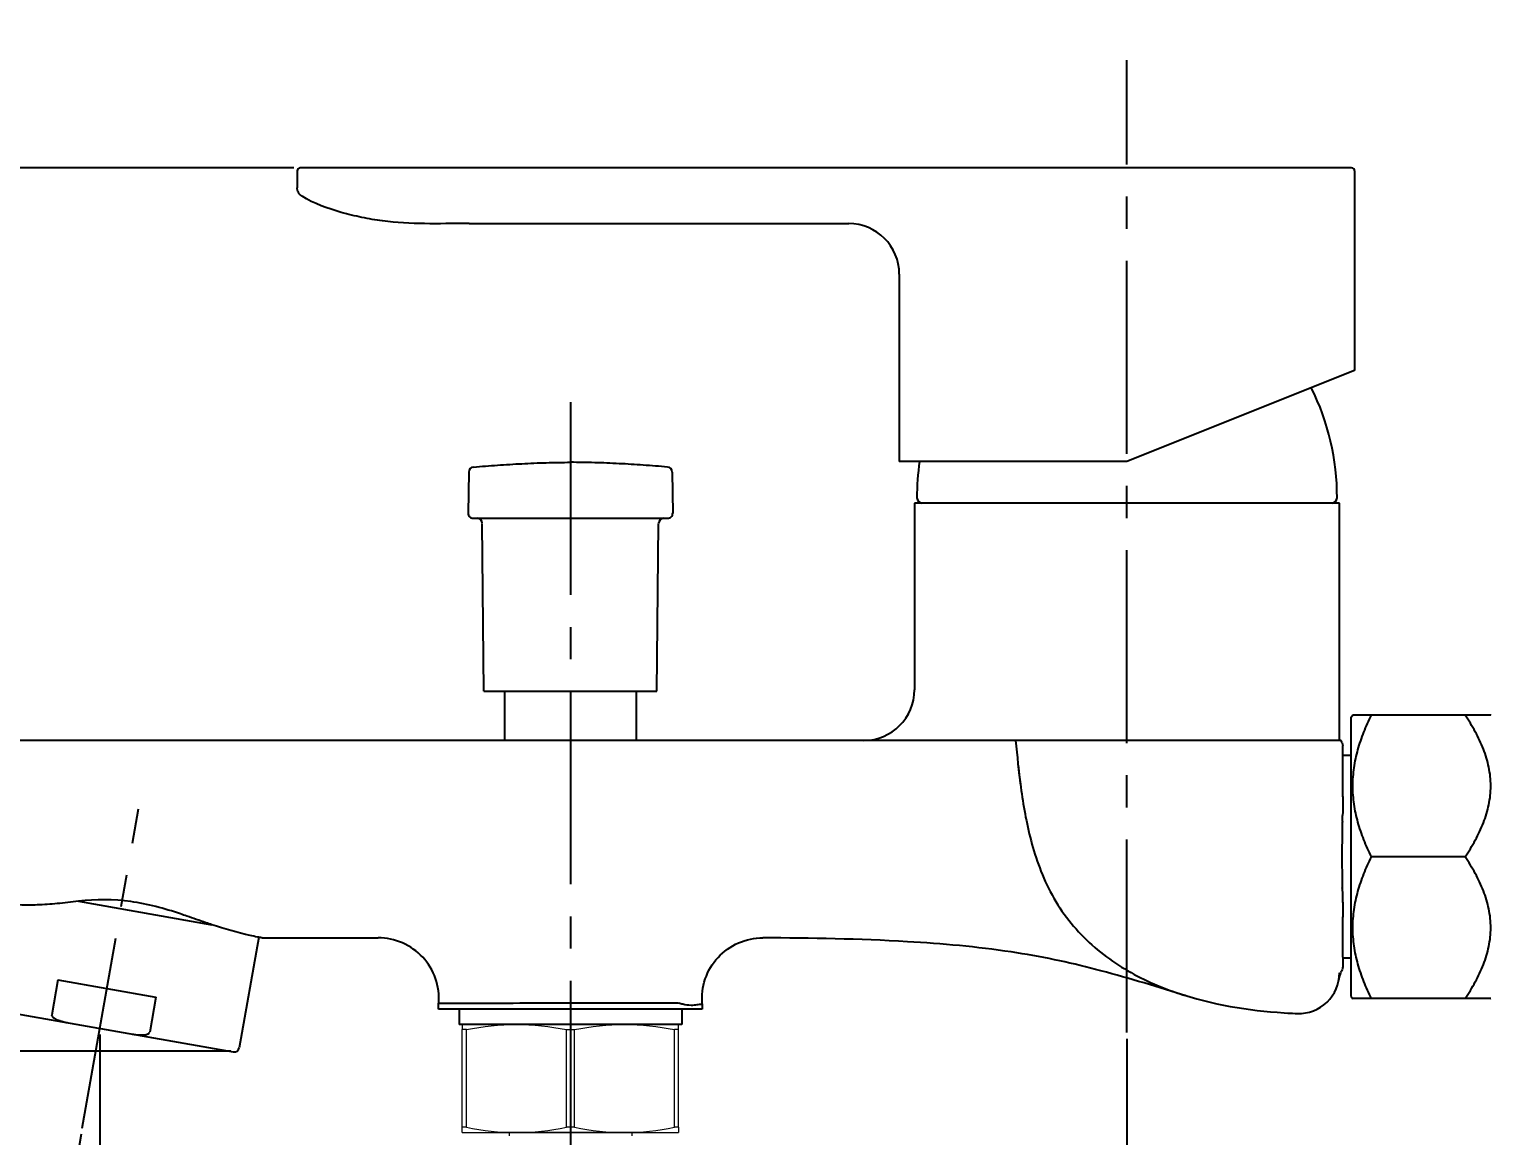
# Model space of a CAD drawing. Header units: millimetres. Extents: x 2881 to 3722, y -1342 to -748.
# Drawn here: x 3417.3 to 3561.8, y -1125.7 to -1016.4 of the extents above; entities that cross this region are included whole.
import ezdxf

# ---------------------------------------------------------------- set-up
doc = ezdxf.new("R2010")
doc.units = ezdxf.units.MM
doc.linetypes.add('CENTER2', pattern=[28.575, 19.05, -3.175, 3.175, -3.175])
for name, color, linetype in [('02___PRT_ALL_AXES', 7, 'Continuous'), ('7_ALL_FEATURES', 7, 'Continuous'), ('CENTER', 1, 'CENTER2')]:
    doc.layers.add(name, color=color, linetype=linetype)
doc.layers.add('5', color=2, linetype='Continuous', lineweight=9)
doc.styles.get("Standard").update_dxf_attribs({"font": 'arial.ttf'})
doc.dimstyles.new('A4', dxfattribs={"dimtxt": 4, "dimasz": 3.5, "dimexe": 0.7, "dimexo": 0.625, "dimgap": 0.5, "dimtad": 1, "dimdec": 1, "dimdsep": 46, "dimtxsty": 'Standard', "dimcen": 2.5, "dimclrd": 5, "dimclre": 5, "dimclrt": 7, "dimadec": 3, "dimazin": 2, "dimtfac": 1, "dimtdec": 1, "dimtmove": 0, "dimatfit": 3, "dimfxl": 1.25, "dimarcsym": 0})

# ---------------------------------------------------------------- blocks, each defined once
blk = doc.blocks.new('*D27')
at = {"layer": '5', "color": 3, "lineweight": -2, "transparency": 16777216}
blk.add_line((3422.46, -1125.58), (3420.6, -1136.14), dxfattribs=at)
for start, end in [(261.1917, 263.4822), (266.5143, 268.8083)]:
    blk.add_arc((3470.81, -851.36), 288.48, start, end, dxfattribs=at)
at = {"layer": '5', "color": 3, "transparency": 16777216}
for points in [[(3426.48, -1137.42), (3426.8, -1135.45), (3420.72, -1135.45)], [(3464.82, -1138.77), (3464.8, -1140.77), (3470.81, -1139.83)]]:
    blk.add_solid(points, dxfattribs=at)
at = {"layer": 'DEFPOINTS', "color": 0, "transparency": 16777216}
for p in [(3470.81, -1053.26), (3428.13, -1093.45), (3422.57, -1124.96), (3437.32, -1137.88), (3470.81, -1177.69)]:
    blk.add_point(p, dxfattribs=at)
at = {"layer": '5', "color": 4, "transparency": 16777216, "insert": (3445.67, -1138.74), "char_height": 6, "attachment_point": 5}
blk.add_mtext('10°', dxfattribs=at)
blk = doc.blocks.new('*D30')
at = {"layer": '5', "color": 3, "lineweight": -2, "transparency": 16777216}
for p, q in [((3557.29, -985.64), (3352, -985.64)), ((3352.7, -991.64), (3352.7, -1115.09)), ((3352.7, -1250.41), (3352.7, -1126.96)), ((3353.32, -1256.41), (3353.4, -1256.41))]:
    blk.add_line(p, q, dxfattribs=at)
at = {"layer": '5', "color": 3, "transparency": 16777216}
for points in [[(3351.7, -991.64), (3353.7, -991.64), (3352.7, -985.64)], [(3351.7, -1250.41), (3353.7, -1250.41), (3352.7, -1256.41)]]:
    blk.add_solid(points, dxfattribs=at)
at = {"layer": 'DEFPOINTS', "color": 0, "transparency": 16777216}
for p in [(3557.92, -985.64), (3352.7, -1256.41), (3352.7, -1256.41)]:
    blk.add_point(p, dxfattribs=at)
at = {"layer": '5', "color": 4, "transparency": 16777216, "insert": (3352.7, -1121.03), "char_height": 6, "attachment_point": 5}
blk.add_mtext('(1600)', dxfattribs=at)
blk = doc.blocks.new('*D31')
at = {"layer": '5', "color": 3, "lineweight": -2, "transparency": 16777216}
for p, q in [((3443.49, -1030.13), (3387.46, -1030.13)), ((3388.16, -1036.13), (3388.16, -1068.68)), ((3388.16, -1111.36), (3388.16, -1078.81)), ((3437.25, -1117.36), (3387.46, -1117.36))]:
    blk.add_line(p, q, dxfattribs=at)
at = {"layer": '5', "color": 3, "transparency": 16777216}
for points in [[(3387.16, -1036.13), (3389.16, -1036.13), (3388.16, -1030.13)], [(3387.16, -1111.36), (3389.16, -1111.36), (3388.16, -1117.36)]]:
    blk.add_solid(points, dxfattribs=at)
at = {"layer": 'DEFPOINTS', "color": 0, "transparency": 16777216}
for p in [(3388.16, -1030.13), (3444.11, -1030.13), (3437.88, -1117.36)]:
    blk.add_point(p, dxfattribs=at)
at = {"layer": '5', "color": 4, "transparency": 16777216, "insert": (3388.16, -1073.74), "char_height": 6, "attachment_point": 5}
blk.add_mtext('87.2', dxfattribs=at)
blk = doc.blocks.new('*D32')
at = {"layer": '5', "color": 3, "lineweight": -2, "transparency": 16777216}
for p, q in [((3525.81, -1116.14), (3525.81, -1195.41)), ((3470.81, -1178.31), (3470.81, -1195.41)), ((3476.81, -1194.71), (3491.99, -1194.71)), ((3519.81, -1194.71), (3504.63, -1194.71))]:
    blk.add_line(p, q, dxfattribs=at)
at = {"layer": '5', "color": 3, "transparency": 16777216}
for points in [[(3476.81, -1193.71), (3476.81, -1195.71), (3470.81, -1194.71)], [(3519.81, -1193.71), (3519.81, -1195.71), (3525.81, -1194.71)]]:
    blk.add_solid(points, dxfattribs=at)
at = {"layer": 'DEFPOINTS', "color": 0, "transparency": 16777216}
for p in [(3525.81, -1115.52), (3470.81, -1177.69), (3525.81, -1194.71)]:
    blk.add_point(p, dxfattribs=at)
at = {"layer": '5', "color": 4, "transparency": 16777216, "insert": (3498.31, -1194.71), "char_height": 6, "attachment_point": 5}
blk.add_mtext('55', dxfattribs=at)
blk = doc.blocks.new('*D34')
at = {"layer": '5', "color": 3, "lineweight": -2, "transparency": 16777216}
for p, q in [((3424.31, -1115.74), (3424.31, -1219.49)), ((3601.26, -1195.34), (3601.26, -1219.49)), ((3430.31, -1218.79), (3504.44, -1218.79)), ((3595.26, -1218.79), (3521.13, -1218.79))]:
    blk.add_line(p, q, dxfattribs=at)
at = {"layer": '5', "color": 3, "transparency": 16777216}
for points in [[(3430.31, -1217.79), (3430.31, -1219.79), (3424.31, -1218.79)], [(3595.26, -1217.79), (3595.26, -1219.79), (3601.26, -1218.79)]]:
    blk.add_solid(points, dxfattribs=at)
at = {"layer": 'DEFPOINTS', "color": 0, "transparency": 16777216}
for p in [(3424.31, -1115.11), (3601.26, -1194.71), (3601.26, -1218.79)]:
    blk.add_point(p, dxfattribs=at)
at = {"layer": '5', "color": 4, "transparency": 16777216, "insert": (3512.78, -1218.79), "char_height": 6, "attachment_point": 5}
blk.add_mtext('177', dxfattribs=at)

msp = doc.modelspace()

# ---------------------------------------------------------------- linework, layer by layer
at = {"color": 7, "linetype": 'Continuous'}
for p, q in [((3460.76, -1060.17), (3460.71, -1064.23)), ((3480.87, -1060.17), (3480.92, -1064.23)), ((3504.81, -1063.23), (3504.81, -1081.68)), ((3546.81, -1063.23), (3504.81, -1063.23)), ((3546.81, -1086.68), (3546.81, -1063.23)), ((3461.21, -1064.74), (3480.42, -1064.74)), ((3462.27, -1081.83), (3462.1, -1065.24)), ((3479.35, -1081.83), (3479.53, -1065.24)), ((3462.27, -1081.83), (3479.35, -1081.83)), ((3464.31, -1081.83), (3464.31, -1086.68)), ((3477.31, -1081.83), (3477.31, -1086.68)), ((3546.81, -1086.68), (3406.8, -1086.68)), ((3546.99, -1086.68), (3546.82, -1086.68)), ((3547.07, -1086.92), (3546.99, -1086.68)), ((3547.07, -1086.92), (3547.14, -1087.18)), ((3547.14, -1088.77), (3547.14, -1087.18)), ((3547.14, -1091.94), (3547.14, -1088.77)), ((3547.1, -1094.69), (3547.1, -1094.76)), ((3547.1, -1101.59), (3547.11, -1101.92)), ((3547.11, -1101.92), (3547.12, -1102.25)), ((3547.14, -1104.56), (3547.14, -1104.41)), ((3547.14, -1107.47), (3547.14, -1104.56)), ((3440.01, -1106.12), (3438.08, -1117.04)), ((3547.14, -1108.08), (3547.14, -1107.47)), ((3547.13, -1108.9), (3547.12, -1109.18)), ((3547.14, -1108.41), (3547.14, -1108.43)), ((3420.15, -1110.32), (3419.55, -1113.77)), ((3420.15, -1110.32), (3429.85, -1112.03)), ((3546.75, -1110.35), (3546.78, -1110.21)), ((3546.75, -1110.35), (3546.78, -1110.21)), ((3546.78, -1110.21), (3546.82, -1110.07)), ((3546.9, -1109.77), (3546.96, -1109.61)), ((3546.96, -1109.61), (3547.02, -1109.47)), ((3546.96, -1109.61), (3547.02, -1109.47)), ((3429.85, -1112.03), (3429.24, -1115.48)), ((3531.58, -1111.88), (3531.2, -1111.76)), ((3531.35, -1111.81), (3531.38, -1111.82)), ((3531.35, -1111.81), (3531.38, -1111.82)), ((3411.11, -1112.79), (3437.5, -1117.44)), ((3457.79, -1113.23), (3457.79, -1112.63)), ((3483.84, -1113.23), (3457.79, -1113.23)), ((3459.88, -1112.64), (3460.59, -1112.64)), ((3459.88, -1112.64), (3460.59, -1112.64)), ((3481.32, -1112.6), (3481.49, -1112.6)), ((3483.84, -1112.7), (3483.84, -1113.23)), ((3483.84, -1112.7), (3483.84, -1112.7))]:
    msp.add_line(p, q, dxfattribs=at)
at = {"linetype": 'Continuous'}
for p, q in [((3547.96, -1084.37), (3548.14, -1084.16)), ((3547.96, -1111.98), (3547.96, -1084.37)), ((3561.76, -1084.18), (3548.13, -1084.18)), ((3561.74, -1084.16), (3561.76, -1084.18)), ((3547.96, -1088.18), (3547.14, -1088.18)), ((3559.22, -1098.18), (3549.97, -1098.18)), ((3547.96, -1108.18), (3547.14, -1108.18)), ((3547.96, -1111.98), (3548.14, -1112.19)), ((3561.76, -1112.18), (3548.13, -1112.18)), ((3561.74, -1112.19), (3561.76, -1112.17))]:
    msp.add_line(p, q, dxfattribs=at)
at = {"lineweight": 20}
for p, q in [((3460.12, -1114.73), (3481.5, -1114.73)), ((3460.53, -1115.24), (3460.12, -1115.24)), ((3460.12, -1124.89), (3460.12, -1115.24)), ((3460.53, -1124.89), (3460.53, -1115.24)), ((3470.41, -1115.24), (3471.22, -1115.24)), ((3470.41, -1124.89), (3470.41, -1115.24)), ((3471.22, -1124.89), (3471.22, -1115.24)), ((3481.5, -1115.24), (3481.09, -1115.24)), ((3481.09, -1124.89), (3481.09, -1115.24)), ((3481.5, -1124.89), (3481.5, -1115.24)), ((3460.53, -1124.89), (3460.12, -1124.89)), ((3471.22, -1124.89), (3470.41, -1124.89)), ((3481.5, -1124.89), (3481.09, -1124.89)), ((3460.12, -1125.41), (3465.47, -1125.41)), ((3477.61, -1125.41), (3464.01, -1125.41)), ((3464.76, -1125.41), (3464.76, -1125.73)), ((3465.47, -1125.41), (3476.16, -1125.41)), ((3476.16, -1125.41), (3481.5, -1125.41)), ((3476.87, -1125.41), (3476.87, -1125.73))]:
    msp.add_line(p, q, dxfattribs=at)
at = {"color": 7, "linetype": 'Continuous'}
for points in [[(3547.12, -1109.18), (3547.1, -1109.22), (3547.06, -1109.35), (3547.02, -1109.47)], [(3547.13, -1108.9), (3547.13, -1109.05), (3547.12, -1109.15), (3547.12, -1109.18)], [(3546.78, -1110.21), (3546.82, -1110.07), (3546.86, -1109.92), (3546.9, -1109.77)]]:
    msp.add_lwpolyline(points, dxfattribs=at)
for centre, radius, start, end in [((3461.26, -1060.18), 0.503, 94.8671, 179.3), ((3480.37, -1060.18), 0.503, 0.7, 85.1329), ((3461.21, -1064.24), 0.503, 179.3, 270), ((3480.42, -1064.24), 0.503, 270, 0.7), ((3461.59, -1065.24), 0.503, 0.6, 90), ((3480.03, -1065.24), 0.503, 90, 179.4), ((3499.81, -1081.68), 5, 270, 0), ((3599.65, -1079.96), 85.09, 186.1802, 187.0034), ((3587.81, -1081.4), 73.17, 187.0134, 187.5136), ((3481.53, -1091.93), 65.62, 359.7332, 359.9873), ((3429.59, -1092.57), 117.54, 358.7498, 358.9299), ((3331.14, -1089.54), 216.03, 358.6328, 358.7892), ((3622.2, -1098.17), 75.15, 179.715, 180.0082), ((3622.1, -1098.19), 75.05, 179.9915, 180.2846), ((3428.66, -1103.8), 118.46, 1.0725, 1.2509), ((3402.58, -1191.93), 92.98, 70.9706, 71.3751), ((3481.46, -1104.42), 65.68, 0.0127, 0.267), ((3542.81, -1109.65), 4, 267.6534, 360), ((3541.11, -1081.12), 32.21, 252.0745, 252.3507), ((3541.22, -1080.78), 32.56, 252.351, 252.7878), ((3483.51, -1105.62), 7.26, 254.0538, 257.3284), ((3544.93, -1057.4), 56.3, 266.7289, 267.6773), ((3437.59, -1116.95), 0.5, 260, 350)]:
    msp.add_arc(centre, radius, start, end, dxfattribs=at)
for points, knots in [([(3461.22, -1059.68), (3462.01, -1059.61), (3463.61, -1059.48), (3466.01, -1059.34), (3468.01, -1059.25), (3469.61, -1059.22), (3470.41, -1059.21), (3470.81, -1059.21)], [0, 0, 0, 0, 0.250015, 0.500065, 0.750063, 0.875038, 1, 1, 1, 1]), ([(3480.41, -1059.68), (3479.61, -1059.61), (3478.01, -1059.48), (3475.62, -1059.34), (3473.61, -1059.25), (3472.01, -1059.22), (3471.21, -1059.21), (3470.81, -1059.21)], [0, 0, 0, 0, 0.250015, 0.500065, 0.750063, 0.875038, 1, 1, 1, 1]), ([(3514.81, -1086.68), (3514.95, -1088.2), (3515.28, -1091.45), (3516.01, -1095.68), (3517.12, -1099.27), (3518.33, -1101.97), (3519.99, -1104.49), (3522.71, -1107.43), (3526.79, -1110.17), (3533.79, -1112.83), (3539.13, -1113.5), (3542.65, -1113.65)], [0, 0, 0, 0, 0.114332, 0.240856, 0.304118, 0.36738, 0.430642, 0.493904, 0.620428, 0.746952, 1, 1, 1, 1]), ([(3547.14, -1092.23), (3547.14, -1092.38), (3547.14, -1093.01), (3547.13, -1093.63), (3547.12, -1094.1)], [0, 0, 0, 0, 0.240495, 1, 1, 1, 1]), ([(3547.09, -1095.13), (3547.09, -1095.35), (3547.07, -1096.24), (3547.05, -1097.12), (3547.05, -1097.79)], [0, 0, 0, 0, 0.245879, 1, 1, 1, 1]), ([(3547.05, -1098.56), (3547.05, -1098.78), (3547.06, -1099.67), (3547.08, -1100.56), (3547.09, -1101.22)], [0, 0, 0, 0, 0.253196, 1, 1, 1, 1]), ([(3422.21, -1102.56), (3421.51, -1102.63), (3420.15, -1102.82), (3418.2, -1102.95), (3416.45, -1102.95), (3415.15, -1102.86), (3414.26, -1102.7), (3413.71, -1102.54), (3413.25, -1102.38), (3412.87, -1102.23), (3412.61, -1102.12), (3412.44, -1102.05), (3412.34, -1102.01), (3412.27, -1101.98), (3412.21, -1101.94), (3412.18, -1101.94), (3412.16, -1101.92), (3412.16, -1101.93)], [0, 0, 0, 0, 0.208118, 0.401206, 0.573725, 0.720855, 0.783771, 0.839339, 0.887315, 0.927291, 0.958811, 0.971307, 0.981583, 0.98961, 0.995369, 0.998839, 1, 1, 1, 1]), ([(3432.28, -1103.82), (3430.68, -1103.28), (3427.37, -1102.35), (3423.92, -1102.38), (3422.21, -1102.56)], [0, 0, 0, 0, 0.494674, 1, 1, 1, 1]), ([(3547.12, -1102.25), (3547.12, -1102.41), (3547.13, -1103.03), (3547.14, -1103.66), (3547.14, -1104.12)], [0, 0, 0, 0, 0.258966, 1, 1, 1, 1]), ([(3435.38, -1104.88), (3435.18, -1104.82), (3434.35, -1104.54), (3433.53, -1104.25), (3432.9, -1104.03)], [0, 0, 0, 0, 0.236078, 1, 1, 1, 1]), ([(3439.88, -1106.1), (3439.64, -1106.05), (3438.12, -1105.74), (3436.63, -1105.3), (3435.38, -1104.88)], [0, 0, 0, 0, 0.15564, 1, 1, 1, 1]), ([(3440.35, -1106.18), (3440.35, -1106.17), (3440.33, -1106.18), (3440.32, -1106.17), (3440.28, -1106.17), (3440.2, -1106.15), (3440.07, -1106.13), (3439.95, -1106.11), (3439.88, -1106.1)], [0, 0, 0, 0, 0.015757, 0.062951, 0.14147, 0.251205, 0.563904, 1, 1, 1, 1]), ([(3457.8, -1112.63), (3457.86, -1111.81), (3457.64, -1110.14), (3456.34, -1107.98), (3454.28, -1106.52), (3452.63, -1106.18), (3451.81, -1106.18)], [0, 0, 0, 0, 0.250073, 0.500037, 0.750026, 1, 1, 1, 1]), ([(3483.84, -1112.7), (3483.76, -1111.88), (3483.97, -1110.18), (3485.27, -1108), (3487.34, -1106.52), (3489.01, -1106.18), (3489.83, -1106.18)], [0, 0, 0, 0, 0.250089, 0.500045, 0.750031, 1, 1, 1, 1]), ([(3531.2, -1111.76), (3528.38, -1110.89), (3524.23, -1109.62), (3518.6, -1108.29), (3512.42, -1107.19), (3502.79, -1106.34), (3494.59, -1106.2), (3489.83, -1106.18)], [0, 0, 0, 0, 0.210883, 0.310196, 0.413791, 0.659596, 1, 1, 1, 1]), ([(3547.14, -1108.43), (3547.14, -1108.48), (3547.14, -1108.63), (3547.13, -1108.79), (3547.13, -1108.9)], [0, 0, 0, 0, 0.293749, 1, 1, 1, 1]), ([(3547.14, -1108.08), (3547.14, -1108.11), (3547.14, -1108.22), (3547.14, -1108.33), (3547.14, -1108.41)], [0, 0, 0, 0, 0.265846, 1, 1, 1, 1]), ([(3457.79, -1112.63), (3457.79, -1112.64), (3457.86, -1112.64), (3457.94, -1112.65), (3458.12, -1112.64), (3458.35, -1112.64), (3458.64, -1112.64), (3459.16, -1112.64), (3459.58, -1112.64), (3459.88, -1112.64)], [0, 0, 0, 0, 0.017547, 0.066041, 0.146036, 0.257203, 0.398993, 0.570658, 1, 1, 1, 1]), ([(3460.59, -1112.64), (3464.08, -1112.62), (3470.99, -1112.58), (3477.89, -1112.59), (3481.32, -1112.6)], [0, 0, 0, 0, 0.504448, 1, 1, 1, 1]), ([(3481.91, -1112.71), (3482.18, -1112.77), (3482.57, -1112.83), (3483.05, -1112.81), (3483.33, -1112.77), (3483.53, -1112.73), (3483.7, -1112.72), (3483.77, -1112.7), (3483.84, -1112.71), (3483.84, -1112.7)], [0, 0, 0, 0, 0.431301, 0.602281, 0.744247, 0.855786, 0.935519, 0.983508, 1, 1, 1, 1]), ([(3419.55, -1113.77), (3419.54, -1113.8), (3419.55, -1113.88), (3419.62, -1113.98), (3419.7, -1114.06), (3419.83, -1114.15), (3420, -1114.24), (3420.28, -1114.35), (3420.65, -1114.46), (3420.95, -1114.52), (3421.11, -1114.55)], [0, 0, 0, 0, 0.062093, 0.124564, 0.187101, 0.249648, 0.374677, 0.499752, 0.749842, 1, 1, 1, 1]), ([(3427.51, -1115.68), (3427.66, -1115.7), (3427.96, -1115.75), (3428.34, -1115.78), (3428.65, -1115.76), (3428.84, -1115.74), (3428.99, -1115.7), (3429.1, -1115.65), (3429.19, -1115.58), (3429.23, -1115.51), (3429.24, -1115.48)], [0, 0, 0, 0, 0.250193, 0.500316, 0.625406, 0.750448, 0.812998, 0.875527, 0.937973, 1, 1, 1, 1])]:
    msp.add_open_spline(points, degree=3, knots=knots, dxfattribs=at)
at = {"linetype": 'Continuous'}
for points, knots in [([(3549.97, -1098.18), (3549.7, -1097.62), (3549.2, -1096.51), (3548.6, -1094.77), (3548.22, -1092.99), (3548.08, -1091.18), (3548.22, -1089.36), (3548.6, -1087.58), (3549.2, -1085.85), (3549.7, -1084.73), (3549.97, -1084.18)], [0, 0, 0, 0, 0.1264, 0.251772, 0.376187, 0.5, 0.623813, 0.748228, 0.873599, 1, 1, 1, 1]), ([(3559.22, -1098.18), (3559.58, -1097.65), (3560.25, -1096.56), (3561.07, -1094.85), (3561.53, -1093.34), (3561.73, -1092.11), (3561.77, -1091.18), (3561.73, -1090.25), (3561.53, -1089.01), (3561.07, -1087.51), (3560.25, -1085.79), (3559.58, -1084.71), (3559.22, -1084.18)], [0, 0, 0, 0, 0.127249, 0.252923, 0.376955, 0.438557, 0.5, 0.561443, 0.623045, 0.747077, 0.872751, 1, 1, 1, 1]), ([(3549.97, -1112.18), (3549.7, -1111.62), (3549.2, -1110.51), (3548.6, -1108.77), (3548.22, -1106.99), (3548.08, -1105.18), (3548.22, -1103.36), (3548.6, -1101.58), (3549.2, -1099.85), (3549.7, -1098.73), (3549.97, -1098.18)], [0, 0, 0, 0, 0.126401, 0.251772, 0.376188, 0.5, 0.623813, 0.748228, 0.8736, 1, 1, 1, 1]), ([(3559.22, -1112.18), (3559.58, -1111.65), (3560.25, -1110.56), (3561.07, -1108.85), (3561.53, -1107.34), (3561.73, -1106.11), (3561.77, -1105.18), (3561.73, -1104.25), (3561.53, -1103.01), (3561.07, -1101.51), (3560.25, -1099.79), (3559.58, -1098.71), (3559.22, -1098.18)], [0, 0, 0, 0, 0.127249, 0.252923, 0.376955, 0.438557, 0.5, 0.561443, 0.623045, 0.747077, 0.872751, 1, 1, 1, 1])]:
    msp.add_open_spline(points, degree=3, knots=knots, dxfattribs=at)
at = {"color": 7, "linetype": 'Continuous'}
msp.add_open_spline([(3440.35, -1106.18), (3444.17, -1106.18), (3447.99, -1106.18), (3451.81, -1106.18)], degree=3, dxfattribs=at)
at = {"lineweight": 20}
for points in [[(3460.12, -1114.73), (3460.12, -1114.72), (3460.12, -1114.92), (3460.12, -1115.24)], [(3460.53, -1115.24), (3462.17, -1114.92), (3463.81, -1114.72), (3465.47, -1114.72)], [(3465.47, -1114.72), (3467.13, -1114.72), (3468.77, -1114.92), (3470.41, -1115.24)], [(3466.61, -1114.72), (3467.02, -1114.74), (3467.45, -1114.75), (3467.89, -1114.76)], [(3471.22, -1115.24), (3472.85, -1114.92), (3474.5, -1114.72), (3476.16, -1114.72)], [(3476.16, -1114.72), (3477.82, -1114.72), (3479.46, -1114.92), (3481.09, -1115.24)], [(3481.5, -1115.24), (3481.5, -1114.92), (3481.5, -1114.72), (3481.5, -1114.73)], [(3460.12, -1125.41), (3460.12, -1125.41), (3460.12, -1125.22), (3460.12, -1124.89)], [(3460.53, -1124.89), (3462.17, -1125.22), (3463.81, -1125.41), (3465.47, -1125.41)], [(3465.47, -1125.41), (3467.13, -1125.41), (3468.77, -1125.22), (3470.41, -1124.89)], [(3471.22, -1124.89), (3472.85, -1125.22), (3474.5, -1125.41), (3476.16, -1125.41)], [(3476.16, -1125.41), (3477.82, -1125.41), (3479.46, -1125.22), (3481.09, -1124.89)], [(3481.5, -1124.89), (3481.5, -1125.22), (3481.5, -1125.42), (3481.5, -1125.41)]]:
    msp.add_open_spline(points, degree=3, dxfattribs=at)
at = {"layer": '02___PRT_ALL_AXES', "color": 7, "linetype": 'Continuous'}
for p, q in [((3422.21, -1102.56), (3435.38, -1104.88)), ((3459.81, -1113.23), (3459.81, -1114.73)), ((3481.81, -1113.23), (3481.81, -1114.73)), ((3481.81, -1114.73), (3459.81, -1114.73))]:
    msp.add_line(p, q, dxfattribs=at)
at = {"layer": '7_ALL_FEATURES', "color": 7, "linetype": 'Continuous'}
for p, q in [((3443.81, -1030.43), (3443.81, -1032.09)), ((3548.01, -1030.13), (3444.11, -1030.13)), ((3548.31, -1030.43), (3548.31, -1050.13)), ((3460.81, -1035.63), (3460.58, -1035.63)), ((3460.81, -1035.63), (3498.31, -1035.63)), ((3503.31, -1040.63), (3503.31, -1059.13)), ((3548.31, -1050.13), (3525.81, -1059.13)), ((3525.81, -1059.13), (3503.31, -1059.13))]:
    msp.add_line(p, q, dxfattribs=at)
for centre, radius, start, end in [((3444.11, -1030.43), 0.3, 90, 180), ((3548.01, -1030.43), 0.3, 0, 90), ((3498.31, -1040.63), 5, 360, 90), ((3522.4, -1062.64), 24.17, 359.7908, 26.539), ((3529.22, -1062.64), 24.17, 171.6396, 180.2092), ((3505.56, -1062.73), 0.5, 180.2092, 270), ((3546.07, -1062.73), 0.5, 270, 359.7908)]:
    msp.add_arc(centre, radius, start, end, dxfattribs=at)
for points, knots in [([(3444.29, -1032.94), (3444.15, -1032.85), (3443.9, -1032.6), (3443.81, -1032.25), (3443.81, -1032.09)], [0, 0, 0, 0, 0.499999, 1, 1, 1, 1]), ([(3460.58, -1035.63), (3459.19, -1035.63), (3456.41, -1035.68), (3452.93, -1035.52), (3450.19, -1035.04), (3447.48, -1034.39), (3445.48, -1033.67), (3444.29, -1032.94)], [0, 0, 0, 0, 0.250471, 0.499539, 0.623954, 0.749446, 1, 1, 1, 1])]:
    msp.add_open_spline(points, degree=3, knots=knots, dxfattribs=at)
at = {"layer": 'CENTER'}
for p, q in [((3525.81, -1115.52), (3525.81, -1019.49)), ((3470.81, -1053.26), (3470.81, -1177.69)), ((3422.57, -1124.96), (3428.13, -1093.45))]:
    msp.add_line(p, q, dxfattribs=at)

# ---------------------------------------------------------------- dimensions: what is measured, and where the dimension line sits
at = {"layer": '5'}
dim = msp.add_linear_dim(base=(3352.7, -1256.41), p1=(3557.92, -985.64), p2=(3352.7, -1256.41), angle=90, text='(1600)', dimstyle='A4', override={"dimtxt": 6, "dimasz": 6, "dimgap": 2, "dimtad": 0, "dimtih": 1, "dimclrd": 3, "dimclre": 3, "dimclrt": 4}, dxfattribs=at)
dim.commit()
dim.dimension.update_dxf_attribs({"geometry": '*D30', "text_midpoint": (3352.7, -1121.03)})
dim = msp.add_linear_dim(base=(3388.16, -1030.13), p1=(3437.88, -1117.36), p2=(3444.11, -1030.13), angle=90, dimstyle='A4', override={"dimtxt": 6, "dimasz": 6, "dimgap": 2, "dimtad": 0, "dimtih": 1, "dimclrd": 3, "dimclre": 3, "dimclrt": 4}, dxfattribs=at)
dim.commit()
dim.dimension.update_dxf_attribs({"geometry": '*D31', "text_midpoint": (3388.16, -1073.74)})
dim = msp.add_angular_dim_2l(base=(3437.3225, -1137.8842), line1=((3470.8124, -1053.2552), (3470.8124, -1177.6879)), line2=((3422.5689, -1124.962), (3428.1257, -1093.4481)), dimstyle='A4', override={"dimtxt": 6, "dimasz": 6, "dimgap": 2, "dimtad": 0, "dimtih": 1, "dimclrd": 3, "dimclre": 3, "dimclrt": 4}, dxfattribs=at)
dim.commit()
dim.dimension.update_dxf_attribs({"geometry": '*D27', "text_midpoint": (3445.6702, -1138.7371)})
for base, p1, p2, picture, middle in [((3601.2623, -1218.7857), (3424.3054, -1115.1139), (3601.2623, -1194.7146), '*D34', (3512.7838, -1218.7857)), ((3525.81, -1194.71), (3470.81, -1177.69), (3525.81, -1115.52), '*D32', (3498.31, -1194.71))]:
    dim = msp.add_linear_dim(base=base, p1=p1, p2=p2, dimstyle='A4', override={"dimtxt": 6, "dimasz": 6, "dimgap": 2, "dimtad": 0, "dimtih": 1, "dimclrd": 3, "dimclre": 3, "dimclrt": 4}, dxfattribs=at)
    dim.commit()
    dim.dimension.update_dxf_attribs({"geometry": picture, "text_midpoint": middle})

doc.saveas('drawing.dxf')
